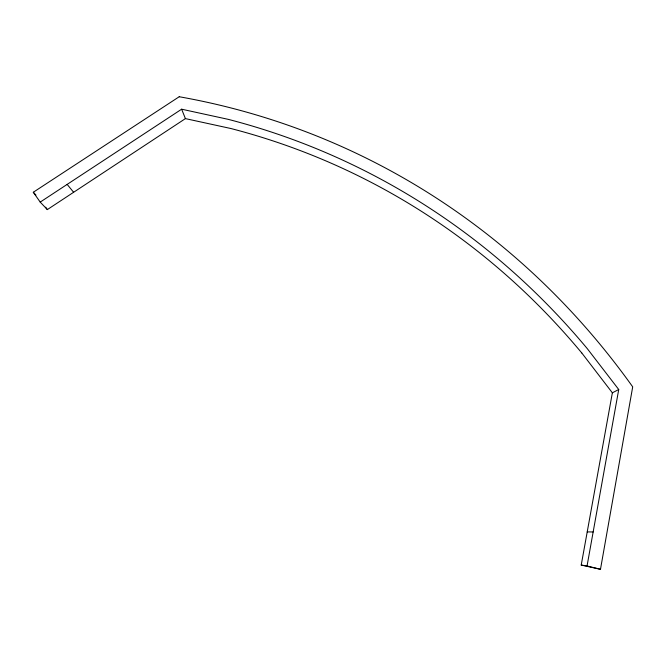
<?xml version="1.0" encoding="UTF-8"?>
<svg xmlns="http://www.w3.org/2000/svg" width="666" height="666" viewBox="0 0 666 666"><rect width="100%" height="100%" fill="white"/><g stroke="black" fill="none" stroke-linecap="round" stroke-linejoin="round"><path stroke-width="1" d="M581.768 352.947L612.362 392.807L581.218 565.068L600.482 569.297L632.7 386.854A884.14 782.783 -68.4 0 0 179.254 96.745M600.482 569.297L587.046 565.992L618.731 389.51L587.345 348.718A867.082 768.006 -68.4 0 0 228.255 119.356L181.635 109.199L40.21 202.098L33.3 192.249L179.271 96.703M40.21 202.098L47.336 209.599L185.414 118.615L231.002 128.546A841.766 747.693 -68.4 0 1 581.759 352.955M612.362 392.807L618.731 389.51M587.221 531.893L593.148 531.976M581.218 565.068L587.046 565.992M33.3 192.249L35.939 195.055M67.149 184.399L73.626 192.274M45.646 207.184L47.336 209.599M181.635 109.199L185.414 118.615"/></g></svg>
